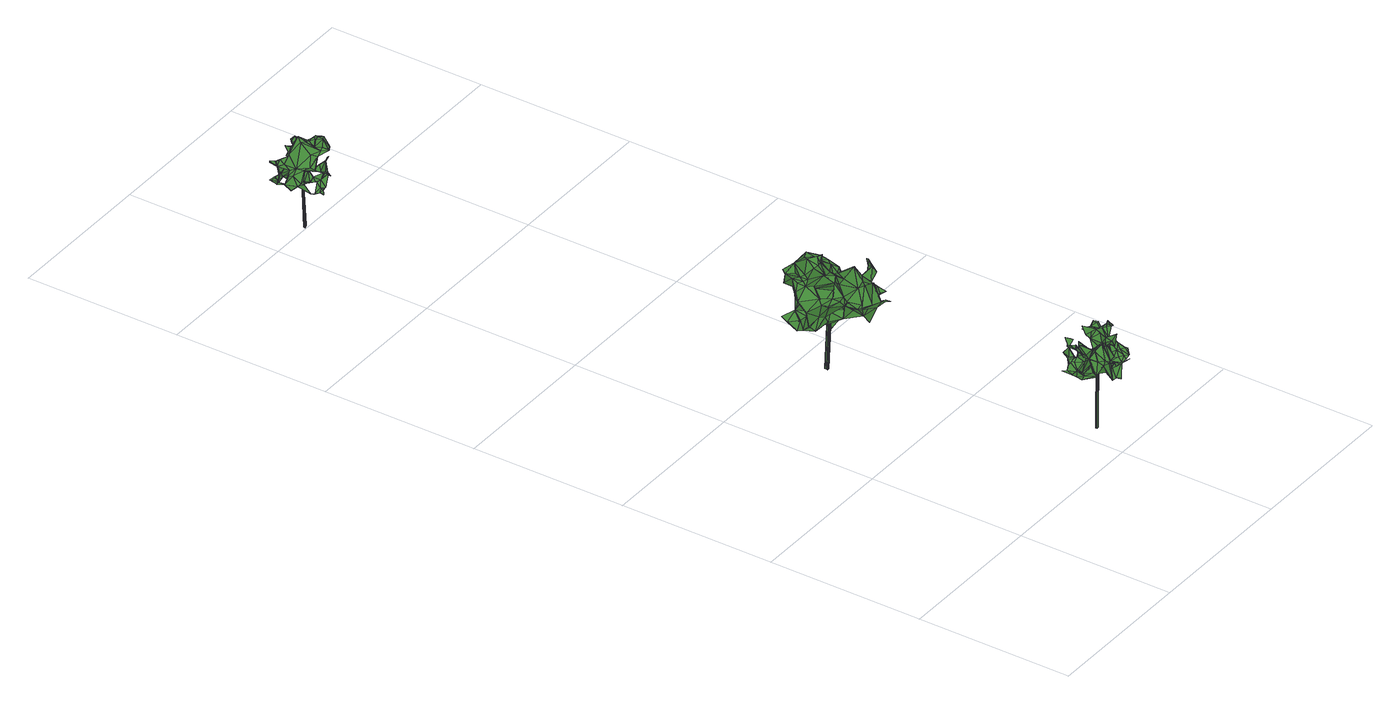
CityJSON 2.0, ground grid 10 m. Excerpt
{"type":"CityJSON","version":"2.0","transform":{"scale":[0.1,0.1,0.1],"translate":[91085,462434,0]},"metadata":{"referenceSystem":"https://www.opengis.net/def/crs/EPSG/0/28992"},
"CityObjects":{
"tree1":{"type":"SolitaryVegetationObject","attributes":{"gtid":276,"crown_width_m":3.68,"crown_median_z":5.19,"trunk_H_m":4.95,"trunk_DBH_m":0.129,"trunk_radius_m":0.0643,"trunk_base_height_m":0.24,"original_gtid":"281"},"geometry":[{"type":"MultiSurface","lod":"3","boundaries":[[[0,1,2]],[[3,4,5]],[[6,7,8]],[[5,4,9]],[[10,11,12]],[[13,14,15]],[[3,16,4]],[[17,18,19]],[[20,21,22]],[[23,15,24]],[[25,26,27]],[[26,28,27]],[[19,29,18]],[[30,31,32]],[[19,33,29]],[[34,35,36]],[[37,36,35]],[[38,39,40]],[[41,42,43]],[[44,38,40]],[[45,46,47]],[[39,48,38]],[[49,43,50]],[[49,50,51]],[[20,52,53]],[[54,55,56]],[[57,58,59]],[[60,61,62]],[[20,63,64]],[[7,65,8]],[[66,67,68]],[[69,60,70]],[[71,70,60]],[[72,28,26]],[[25,72,26]],[[73,30,74]],[[75,76,77]],[[78,39,38]],[[53,63,20]],[[79,75,80]],[[51,14,81]],[[23,82,83]],[[46,84,47]],[[67,85,86]],[[87,88,89]],[[90,91,35]],[[92,93,94]],[[43,95,41]],[[57,96,97]],[[91,90,98]],[[10,12,42]],[[99,100,101]],[[102,86,103]],[[75,79,104]],[[75,104,76]],[[92,95,43]],[[105,92,43]],[[15,106,24]],[[107,44,40]],[[108,71,8]],[[1,109,13]],[[1,13,14]],[[3,5,93]],[[92,105,93]],[[54,32,55]],[[24,110,111]],[[59,96,57]],[[22,21,112]],[[113,114,115]],[[116,117,118]],[[119,120,121]],[[96,122,123]],[[124,58,125]],[[126,127,128]],[[110,71,8]],[[24,111,113]],[[114,129,130]],[[34,91,7]],[[116,131,90]],[[76,132,98]],[[133,120,134]],[[96,123,117]],[[34,7,131]],[[135,136,65]],[[137,114,130]],[[82,23,24]],[[55,32,31]],[[31,56,55]],[[134,120,119]],[[134,119,29]],[[65,138,135]],[[9,16,139]],[[98,9,139]],[[25,27,28]],[[126,71,108]],[[126,74,127]],[[88,40,89]],[[64,63,140]],[[119,121,97]],[[89,113,115]],[[141,91,34]],[[142,37,143]],[[36,37,142]],[[144,37,145]],[[143,37,144]],[[61,60,69]],[[20,64,21]],[[146,122,147]],[[24,148,110]],[[149,66,68]],[[149,68,98]],[[123,19,118]],[[100,150,101]],[[135,148,8]],[[114,148,135]],[[147,59,146]],[[45,84,46]],[[123,118,117]],[[58,122,59]],[[74,30,151]],[[30,32,151]],[[74,151,127]],[[98,7,6]],[[128,71,126]],[[108,71,128]],[[2,1,11]],[[152,141,153]],[[133,121,154]],[[12,1,0]],[[101,155,156]],[[97,33,58]],[[138,157,129]],[[89,72,28]],[[121,134,119]],[[158,92,159]],[[123,58,33]],[[63,44,107]],[[59,122,146]],[[103,152,153]],[[123,122,58]],[[58,57,97]],[[150,100,99]],[[11,69,2]],[[2,69,0]],[[11,61,69]],[[45,47,84]],[[60,159,136]],[[60,136,71]],[[65,49,129]],[[85,141,34]],[[42,12,14]],[[158,60,62]],[[85,153,141]],[[51,148,24]],[[24,130,51]],[[106,15,14]],[[148,51,71]],[[12,71,51]],[[98,90,7]],[[83,14,13]],[[97,125,33]],[[105,43,49]],[[9,94,160]],[[9,160,5]],[[129,114,138]],[[112,22,153]],[[140,22,112]],[[140,112,21]],[[64,140,21]],[[111,110,8]],[[144,145,18]],[[8,161,108]],[[134,121,133]],[[155,162,84]],[[71,110,148]],[[89,40,137]],[[145,37,35]],[[75,76,80]],[[160,94,93]],[[78,93,105]],[[24,113,130]],[[22,52,20]],[[102,103,153]],[[54,31,32]],[[163,136,71]],[[151,32,31]],[[86,85,141]],[[91,141,85]],[[10,42,41]],[[82,81,83]],[[12,11,1]],[[163,71,12]],[[86,138,68]],[[159,60,158]],[[124,29,33]],[[114,135,138]],[[132,76,104]],[[108,118,19]],[[8,65,136]],[[105,49,65]],[[8,131,161]],[[87,28,27]],[[151,31,73]],[[84,99,155]],[[98,132,94]],[[98,94,9]],[[78,105,39]],[[111,8,148]],[[73,74,151]],[[15,83,13]],[[35,91,36]],[[90,35,116]],[[38,63,107]],[[132,159,94]],[[63,3,78]],[[38,63,78]],[[63,38,44]],[[119,134,125]],[[97,119,125]],[[34,36,85]],[[36,91,85]],[[35,131,19]],[[138,141,115]],[[138,115,114]],[[111,148,113]],[[163,12,164]],[[111,113,165]],[[111,165,110]],[[163,164,136]],[[136,164,70]],[[159,132,6]],[[6,132,98]],[[65,7,91]],[[86,88,103]],[[98,68,91]],[[71,136,70]],[[72,89,137]],[[25,28,72]],[[9,4,16]],[[113,148,114]],[[18,29,144]],[[28,89,87]],[[96,117,97]],[[38,48,63]],[[155,99,156]],[[3,93,78]],[[132,80,76]],[[7,90,131]],[[17,124,166]],[[42,14,50]],[[80,104,79]],[[132,104,80]],[[139,66,149]],[[139,149,98]],[[15,23,83]],[[12,14,1]],[[139,16,3]],[[88,137,40]],[[88,114,137]],[[5,160,93]],[[51,24,106]],[[103,88,87]],[[86,141,138]],[[92,158,95]],[[63,139,3]],[[24,81,82]],[[51,81,24]],[[51,106,14]],[[51,14,12]],[[99,101,150]],[[116,161,131]],[[101,162,155]],[[89,137,113]],[[8,136,135]],[[101,99,162]],[[67,86,68]],[[88,86,138]],[[99,84,162]],[[95,158,41]],[[114,88,138]],[[67,112,85]],[[67,22,112]],[[141,152,103]],[[112,153,152]],[[89,115,87]],[[87,115,103]],[[141,103,115]],[[97,117,116]],[[127,74,128]],[[36,29,35]],[[128,126,108]],[[74,126,128]],[[159,6,136]],[[71,136,8]],[[8,136,6]],[[65,68,138]],[[33,125,58]],[[91,68,65]],[[131,161,19]],[[19,161,108]],[[121,120,154]],[[154,120,133]],[[65,129,157]],[[35,34,131]],[[36,144,29]],[[116,118,161]],[[108,161,118]],[[40,38,107]],[[29,124,125]],[[29,125,134]],[[130,49,51]],[[129,49,130]],[[105,65,157]],[[69,164,0]],[[112,153,85]],[[70,164,69]],[[12,0,164]],[[50,14,51]],[[92,94,159]],[[54,56,31]],[[145,35,18]],[[53,139,63]],[[19,18,35]],[[102,48,86]],[[59,147,122]],[[59,122,96]],[[102,63,48]],[[8,71,161]],[[71,108,161]],[[123,33,19]],[[124,33,58]],[[105,157,39]],[[48,39,157]],[[48,157,86]],[[86,157,138]],[[62,69,158]],[[61,69,62]],[[29,119,125]],[[10,69,11]],[[158,69,10]],[[41,158,10]],[[130,113,137]],[[97,33,119]],[[116,33,97]],[[124,166,29]],[[125,119,33]],[[35,33,116]],[[125,33,29]],[[73,31,30]],[[29,33,35]],[[42,50,43]],[[153,22,102]],[[63,102,22]],[[140,63,22]],[[53,52,139]],[[139,52,66]],[[67,66,52]],[[67,52,22]],[[83,81,14]],[[101,156,99]],[[143,144,142]],[[36,142,144]],[[167,168,169]],[[167,169,170]],[[169,168,171]],[[169,171,170]],[[170,171,172]],[[171,168,172]],[[172,168,173]],[[172,173,170]],[[168,167,173]],[[173,167,174]],[[173,174,170]],[[174,167,170]]]}]},
"tree2":{"type":"SolitaryVegetationObject","attributes":{"gtid":279,"crown_width_m":5.16,"crown_median_z":5.54,"trunk_H_m":5.03,"trunk_DBH_m":0.188,"trunk_radius_m":0.0942,"trunk_base_height_m":0.51,"original_gtid":"284"},"geometry":[{"type":"MultiSurface","lod":"3","boundaries":[[[175,176,177]],[[178,179,180]],[[181,182,179]],[[183,184,185]],[[186,179,178]],[[180,179,186]],[[187,188,189]],[[186,190,180]],[[191,192,193]],[[194,185,184]],[[195,196,197]],[[198,199,200]],[[201,202,203]],[[204,205,180]],[[206,207,208]],[[209,210,211]],[[212,213,214]],[[215,190,186]],[[216,217,218]],[[211,210,219]],[[205,220,221]],[[187,189,210]],[[195,222,223]],[[224,225,223]],[[226,194,183]],[[227,228,229]],[[227,230,228]],[[231,178,232]],[[233,232,178]],[[234,235,236]],[[204,237,238]],[[239,184,208]],[[194,184,239]],[[240,241,176]],[[238,242,204]],[[208,243,244]],[[208,244,245]],[[214,244,246]],[[219,210,189]],[[247,248,249]],[[250,251,252]],[[253,254,255]],[[221,256,233]],[[221,233,205]],[[180,205,233]],[[257,240,258]],[[259,260,261]],[[262,215,254]],[[204,242,205]],[[191,263,264]],[[265,266,267]],[[268,269,246]],[[270,255,271]],[[259,263,260]],[[263,221,260]],[[207,272,243]],[[262,273,201]],[[249,260,247]],[[261,260,249]],[[274,187,209]],[[248,275,276]],[[183,185,194]],[[186,178,231]],[[215,262,201]],[[215,201,190]],[[268,277,269]],[[278,279,280]],[[271,280,213]],[[281,271,213]],[[271,281,270]],[[282,283,213]],[[224,227,229]],[[212,214,246]],[[212,281,213]],[[198,284,251]],[[285,283,286]],[[281,287,213]],[[209,187,210]],[[207,243,208]],[[226,264,288]],[[253,255,289]],[[278,256,290]],[[226,291,292]],[[208,184,206]],[[226,286,236]],[[270,289,255]],[[250,198,251]],[[190,201,203]],[[293,294,217]],[[182,202,200]],[[259,261,295]],[[181,190,203]],[[209,277,268]],[[296,255,254]],[[209,268,274]],[[256,297,191]],[[237,182,298]],[[236,286,299]],[[279,236,299]],[[262,300,301]],[[254,300,262]],[[216,237,217]],[[302,218,227]],[[231,303,304]],[[193,235,234]],[[305,235,193]],[[305,291,226]],[[306,217,294]],[[307,182,200]],[[305,292,291]],[[271,308,309]],[[194,286,226]],[[310,311,183]],[[191,264,192]],[[312,256,278]],[[312,278,280]],[[228,313,229]],[[250,252,289]],[[276,175,314]],[[267,275,248]],[[267,248,265]],[[212,246,269]],[[249,314,261]],[[231,315,186]],[[255,315,231]],[[248,314,249]],[[276,314,248]],[[225,316,223]],[[195,223,316]],[[263,191,297]],[[237,216,238]],[[221,297,256]],[[197,222,195]],[[200,199,307]],[[232,303,231]],[[277,209,317]],[[218,230,227]],[[318,222,319]],[[245,214,213]],[[196,258,197]],[[240,197,258]],[[277,212,269]],[[313,320,225]],[[224,321,227]],[[226,192,264]],[[180,237,204]],[[322,244,323]],[[245,244,214]],[[265,216,218]],[[186,315,215]],[[298,182,228]],[[324,257,258]],[[325,284,326]],[[325,326,202]],[[263,297,221]],[[271,255,327]],[[231,327,255]],[[231,271,327]],[[240,328,329]],[[329,328,267]],[[290,234,236]],[[232,233,309]],[[278,236,279]],[[290,236,278]],[[271,304,308]],[[266,330,329]],[[265,217,216]],[[260,221,220]],[[312,309,256]],[[280,309,312]],[[271,309,280]],[[193,290,191]],[[234,290,193]],[[202,331,325]],[[332,331,202]],[[318,333,321]],[[227,321,333]],[[198,277,317]],[[199,198,317]],[[334,217,265]],[[276,275,175]],[[238,220,242]],[[247,220,238]],[[238,335,247]],[[208,245,239]],[[258,272,206]],[[196,272,258]],[[316,225,322]],[[244,243,323]],[[261,311,295]],[[261,314,311]],[[196,195,272]],[[225,320,246]],[[270,281,212]],[[313,307,320]],[[228,307,313]],[[336,200,326]],[[189,187,219]],[[274,219,187]],[[200,202,326]],[[258,337,324]],[[233,256,309]],[[197,240,338]],[[247,334,248]],[[265,248,334]],[[260,220,247]],[[310,194,226]],[[226,235,305]],[[272,195,316]],[[302,333,339]],[[223,222,224]],[[218,302,265]],[[335,238,178]],[[330,339,319]],[[266,339,330]],[[303,308,304]],[[181,202,182]],[[316,322,272]],[[299,286,282]],[[282,279,299]],[[183,311,177]],[[300,340,301]],[[244,225,246]],[[181,203,202]],[[176,324,240]],[[328,240,324]],[[328,324,176]],[[240,330,338]],[[233,178,180]],[[236,192,226]],[[235,226,192]],[[235,192,236]],[[284,252,251]],[[284,325,252]],[[247,341,293]],[[277,342,212]],[[277,289,342]],[[245,213,283]],[[307,228,182]],[[262,301,340]],[[242,220,205]],[[310,295,311]],[[310,226,295]],[[179,182,237]],[[241,343,176]],[[193,292,305]],[[258,206,184]],[[336,198,200]],[[343,241,257]],[[240,257,241]],[[322,225,244]],[[266,329,267]],[[246,320,268]],[[342,270,212]],[[268,320,199]],[[320,307,199]],[[274,268,199]],[[274,199,219]],[[177,311,175]],[[314,175,311]],[[245,283,285]],[[230,218,228]],[[298,228,218]],[[267,328,275]],[[293,217,334]],[[279,213,280]],[[213,279,282]],[[275,328,175]],[[273,332,202]],[[263,344,264]],[[273,202,201]],[[272,207,206]],[[262,332,273]],[[340,300,325]],[[340,325,262]],[[231,304,271]],[[263,259,344]],[[310,345,285]],[[194,310,285]],[[285,345,239]],[[194,239,345]],[[229,313,224]],[[342,289,270]],[[313,225,224]],[[290,256,191]],[[325,331,262]],[[332,262,331]],[[232,308,303]],[[309,308,232]],[[226,292,192]],[[257,324,183]],[[179,190,181]],[[293,334,247]],[[190,179,180]],[[237,180,179]],[[178,238,217]],[[296,181,255]],[[198,326,284]],[[336,326,198]],[[289,198,250]],[[183,345,310]],[[194,345,183]],[[277,198,289]],[[245,285,239]],[[255,181,315]],[[215,315,181]],[[237,298,217]],[[346,294,293]],[[306,294,346]],[[302,339,266]],[[216,217,238]],[[199,317,219]],[[211,219,317]],[[211,317,209]],[[272,322,323]],[[319,338,330]],[[302,227,333]],[[222,197,338]],[[257,176,343]],[[318,321,222]],[[224,222,321]],[[319,333,318]],[[339,333,319]],[[341,247,335]],[[302,266,265]],[[177,176,183]],[[183,176,257]],[[194,285,286]],[[344,288,264]],[[295,288,344]],[[295,344,259]],[[330,240,329]],[[226,288,295]],[[289,325,253]],[[252,325,289]],[[218,217,298]],[[341,335,306]],[[335,178,306]],[[178,217,306]],[[222,338,319]],[[346,341,306]],[[346,293,341]],[[176,175,328]],[[253,325,254]],[[286,283,282]],[[296,254,215]],[[296,215,181]],[[254,325,300]],[[258,184,337]],[[324,337,183]],[[184,183,337]],[[272,323,243]],[[193,192,292]],[[347,348,349]],[[347,349,350]],[[350,349,351]],[[350,351,352]],[[351,349,353]],[[351,353,352]],[[349,348,354]],[[349,354,353]],[[353,354,355]],[[353,355,352]],[[354,348,355]],[[355,348,356]],[[355,356,352]],[[348,357,356]],[[356,357,358]],[[356,358,352]],[[357,348,359]],[[357,359,358]],[[358,359,360]],[[358,360,352]],[[359,348,347]],[[359,347,360]],[[360,347,350]],[[360,350,352]]]}]},
"tree3":{"type":"SolitaryVegetationObject","attributes":{"gtid":301,"crown_width_m":3.57,"crown_median_z":4.32,"trunk_H_m":3.97,"trunk_DBH_m":0.106,"trunk_radius_m":0.0532,"trunk_base_height_m":0.35,"original_gtid":"306"},"geometry":[{"type":"MultiSurface","lod":"3","boundaries":[[[361,362,363]],[[364,365,366]],[[367,368,369]],[[367,362,370]],[[371,372,373]],[[374,375,376]],[[377,378,379]],[[380,381,370]],[[370,362,380]],[[373,382,383]],[[384,385,386]],[[387,386,385]],[[388,389,390]],[[391,392,393]],[[394,368,362]],[[395,396,397]],[[398,399,400]],[[401,402,403]],[[362,404,380]],[[405,380,404]],[[406,407,408]],[[409,410,411]],[[380,412,381]],[[413,414,415]],[[410,409,416]],[[417,418,419]],[[381,420,421]],[[422,423,424]],[[425,426,427]],[[383,428,408]],[[384,383,408]],[[429,430,431]],[[432,433,418]],[[381,421,370]],[[385,430,434]],[[367,370,421]],[[381,412,435]],[[424,436,398]],[[437,438,439]],[[440,441,442]],[[443,444,445]],[[430,385,384]],[[446,378,377]],[[443,447,392]],[[448,420,435]],[[435,420,381]],[[449,404,374]],[[450,451,427]],[[364,366,452]],[[416,453,454]],[[455,414,456]],[[455,456,457]],[[373,458,371]],[[442,459,440]],[[460,461,457]],[[397,462,463]],[[464,397,463]],[[410,465,466]],[[455,457,389]],[[382,373,467]],[[382,467,468]],[[382,467,445]],[[411,409,469]],[[453,470,454]],[[466,454,470]],[[466,470,453]],[[388,471,403]],[[461,472,457]],[[362,367,394]],[[432,473,474]],[[432,474,450]],[[475,476,477]],[[374,404,468]],[[478,424,400]],[[388,479,389]],[[480,411,469]],[[480,409,411]],[[481,472,389]],[[460,389,472]],[[482,458,373]],[[483,411,466]],[[376,449,374]],[[484,396,431]],[[384,408,407]],[[485,423,430]],[[486,487,488]],[[486,488,440]],[[489,459,442]],[[481,390,472]],[[485,487,490]],[[389,479,455]],[[467,376,447]],[[441,402,491]],[[483,409,411]],[[442,491,492]],[[396,485,493]],[[472,389,457]],[[440,494,441]],[[495,441,494]],[[398,400,496]],[[497,483,498]],[[441,491,442]],[[383,363,428]],[[483,470,409]],[[453,470,483]],[[446,377,499]],[[444,467,373]],[[388,481,389]],[[392,444,443]],[[485,436,423]],[[468,375,374]],[[382,376,467]],[[361,404,362]],[[365,500,501]],[[502,488,494]],[[437,503,438]],[[413,415,504]],[[396,436,485]],[[465,410,454]],[[393,447,444]],[[490,493,485]],[[450,417,432]],[[403,471,401]],[[405,449,376]],[[505,475,452]],[[440,492,491]],[[371,506,476]],[[404,361,468]],[[429,486,488]],[[507,402,508]],[[395,397,464]],[[509,510,503]],[[420,436,421]],[[502,440,488]],[[497,483,453]],[[453,483,466]],[[367,421,368]],[[476,506,450]],[[408,428,368]],[[393,444,391]],[[406,511,499]],[[508,499,511]],[[375,447,376]],[[462,490,463]],[[429,463,490]],[[363,382,361]],[[468,361,382]],[[490,487,429]],[[496,400,399]],[[478,400,398]],[[501,452,365]],[[437,439,477]],[[429,487,486]],[[460,472,461]],[[488,487,485]],[[372,444,373]],[[402,401,507]],[[378,395,464]],[[432,512,473]],[[513,379,514]],[[448,418,387]],[[362,428,363]],[[432,418,512]],[[478,398,436]],[[404,449,405]],[[441,403,402]],[[450,372,371]],[[450,371,476]],[[390,389,472]],[[459,489,492]],[[440,459,492]],[[438,503,510]],[[494,488,486]],[[458,495,384]],[[495,482,384]],[[403,498,388]],[[497,388,498]],[[488,485,430]],[[454,410,416]],[[494,515,402]],[[419,418,433]],[[373,383,482]],[[372,474,516]],[[372,450,474]],[[444,372,516]],[[477,503,437]],[[444,392,372]],[[383,382,363]],[[466,465,454]],[[517,504,369]],[[501,500,451]],[[420,448,422]],[[393,468,447]],[[441,495,403]],[[514,517,421]],[[384,417,458]],[[503,477,476]],[[384,386,417]],[[386,384,383]],[[402,495,502]],[[417,386,418]],[[513,514,421]],[[436,398,513]],[[436,513,421]],[[392,447,393]],[[518,465,466]],[[500,427,451]],[[430,423,434]],[[451,506,501]],[[410,466,411]],[[446,413,378]],[[445,467,443]],[[451,519,506]],[[504,520,369]],[[504,415,520]],[[371,458,506]],[[506,458,450]],[[505,476,475]],[[498,521,497]],[[468,393,375]],[[451,426,500]],[[506,426,451]],[[417,450,458]],[[444,447,467]],[[471,388,479]],[[368,394,522]],[[369,394,367]],[[522,394,369]],[[520,522,369]],[[463,429,397]],[[365,452,366]],[[457,389,460]],[[387,385,422]],[[396,398,436]],[[391,444,392]],[[507,511,520]],[[504,517,413]],[[462,397,490]],[[496,399,398]],[[384,407,406]],[[519,476,506]],[[369,368,421]],[[406,499,377]],[[514,379,378]],[[379,378,395]],[[382,405,376]],[[382,380,405]],[[382,412,380]],[[516,523,444]],[[435,523,516]],[[504,508,520]],[[508,504,413]],[[513,398,484]],[[488,502,430]],[[475,438,510]],[[406,430,384]],[[450,427,426]],[[482,495,458]],[[445,523,435]],[[398,396,484]],[[429,431,396]],[[397,429,396]],[[490,396,493]],[[397,396,490]],[[393,447,375]],[[501,506,505]],[[476,505,506]],[[416,470,453]],[[409,470,416]],[[424,398,400]],[[513,377,379]],[[517,369,421]],[[488,430,429]],[[406,377,513]],[[378,413,517]],[[378,517,514]],[[484,430,513]],[[431,430,484]],[[406,513,430]],[[520,524,504]],[[415,524,520]],[[387,418,386]],[[440,491,494]],[[502,494,402]],[[492,489,442]],[[469,409,480]],[[433,474,512]],[[512,474,473]],[[468,467,447]],[[516,474,433]],[[435,516,433]],[[467,447,443]],[[522,406,408]],[[522,408,368]],[[435,418,448]],[[368,428,362]],[[383,384,482]],[[433,418,435]],[[512,418,433]],[[452,475,519]],[[451,452,519]],[[439,475,477]],[[438,475,439]],[[520,511,522]],[[508,511,507]],[[406,522,511]],[[451,500,452]],[[435,412,445]],[[424,423,436]],[[397,395,463]],[[382,445,412]],[[388,390,497]],[[481,497,390]],[[388,497,481]],[[450,506,451]],[[500,426,427]],[[520,508,507]],[[445,444,523]],[[508,413,446]],[[446,499,508]],[[440,494,486]],[[494,491,515]],[[452,365,364]],[[500,365,452]],[[402,515,491]],[[426,506,450]],[[502,495,494]],[[502,494,440]],[[414,524,415]],[[401,471,507]],[[463,395,464]],[[414,413,524]],[[504,524,413]],[[387,422,448]],[[385,423,422]],[[385,434,423]],[[503,476,510]],[[475,510,476]],[[475,476,519]],[[521,498,388]],[[386,383,385]],[[383,384,385]],[[505,452,501]],[[417,433,432]],[[419,433,417]],[[436,420,422]],[[436,422,478]],[[478,422,424]],[[497,521,388]],[[403,495,401]],[[495,402,401]],[[525,526,527]],[[527,526,528]],[[526,525,529]],[[526,529,528]],[[529,525,530]],[[529,530,528]],[[530,525,531]],[[530,531,528]],[[528,531,532]],[[528,532,527]],[[531,525,533]],[[531,533,532]],[[532,533,527]],[[533,525,527]]]}]}
},
"vertices":[
[100,30,46],[99,33,42],[99,30,46],[115,14,41],[114,10,40],[114,12,40],[110,18,51],[115,24,57],[110,25,55],[112,12,41],[103,27,43],[98,29,43],[103,29,43],[100,37,43],[106,34,40],[105,39,46],[114,10,41],[105,28,68],[112,29,66],[108,27,64],[126,13,48],[128,17,50],[126,19,50],[108,38,45],[110,37,47],[128,38,47],[128,38,48],[127,33,47],[124,34,47],[113,26,68],[98,30,64],[95,31,65],[94,27,64],[112,23,67],[118,28,56],[115,28,62],[121,28,63],[116,32,65],[122,21,40],[120,22,41],[122,26,40],[105,26,40],[106,26,40],[110,24,41],[124,20,40],[103,37,63],[101,39,64],[103,35,63],[120,20,48],[111,26,45],[108,26,42],[110,32,45],[124,15,48],[123,13,47],[93,32,65],[91,28,68],[93,32,66],[114,13,69],[109,17,68],[108,12,68],[101,18,46],[96,24,44],[102,19,44],[124,17,44],[129,16,50],[115,23,47],[121,17,48],[124,20,50],[120,19,48],[98,24,45],[104,22,45],[104,25,53],[123,35,47],[97,30,64],[98,25,60],[103,6,56],[109,8,54],[112,3,57],[116,18,43],[101,8,55],[106,9,56],[108,37,45],[113,40,43],[106,39,42],[100,36,59],[123,25,55],[122,22,49],[125,32,48],[121,30,47],[121,31,47],[116,24,58],[118,24,57],[112,19,42],[113,16,41],[110,13,40],[109,24,41],[112,13,62],[113,18,65],[113,17,50],[100,32,54],[94,32,53],[96,34,55],[124,20,49],[125,24,51],[106,9,55],[112,20,42],[107,37,45],[124,21,40],[105,23,60],[98,39,43],[110,36,55],[112,34,54],[128,22,52],[115,33,51],[116,28,48],[120,30,47],[111,22,62],[111,19,64],[108,22,61],[117,22,69],[121,24,69],[120,21,68],[106,15,67],[108,19,64],[108,23,72],[114,23,69],[100,24,58],[97,25,60],[99,25,57],[115,26,47],[114,30,47],[113,25,58],[108,14,52],[121,24,70],[117,22,71],[114,26,47],[108,22,50],[118,33,47],[117,25,47],[120,14,46],[129,18,50],[123,26,53],[122,31,66],[120,33,67],[116,32,66],[112,35,65],[102,13,67],[103,13,67],[111,31,51],[117,20,46],[94,31,53],[95,27,63],[130,26,52],[128,24,51],[122,21,67],[99,39,55],[98,34,55],[117,21,46],[104,22,44],[107,17,50],[112,13,40],[108,23,60],[97,34,55],[111,27,46],[103,28,43],[113,38,55],[106,31,72],[113,25,2],[112,25,2],[113,26,2],[112,25,52],[112,26,2],[111,25,52],[111,24,52],[112,24,52],
[59,194,68],[65,203,64],[61,201,61],[71,168,58],[69,164,58],[64,162,59],[76,159,54],[80,164,61],[66,197,60],[76,199,53],[71,201,50],[70,160,54],[103,173,60],[106,176,62],[106,175,62],[71,158,54],[55,184,39],[61,190,40],[55,188,37],[70,197,50],[88,195,67],[83,198,66],[80,199,72],[95,161,55],[94,171,59],[86,165,62],[78,153,55],[82,161,63],[74,157,53],[61,163,63],[57,168,59],[86,197,53],[88,194,53],[83,192,52],[101,172,58],[105,172,60],[104,168,57],[88,175,43],[78,182,39],[86,179,50],[73,157,53],[67,171,69],[68,171,69],[71,173,71],[101,169,62],[57,173,59],[59,176,49],[83,192,68],[87,189,67],[85,186,66],[89,183,63],[62,194,45],[76,180,68],[82,175,62],[80,181,64],[74,179,67],[74,169,51],[71,175,54],[62,174,48],[58,189,36],[59,193,37],[64,189,37],[67,165,62],[61,168,63],[78,191,54],[71,201,69],[67,206,65],[57,168,60],[86,192,52],[84,186,54],[77,183,48],[89,178,52],[59,176,61],[59,185,66],[50,184,61],[94,158,52],[96,156,53],[93,158,52],[81,157,40],[81,152,52],[81,161,43],[57,177,40],[70,204,64],[79,198,61],[58,180,53],[52,180,54],[53,187,59],[81,149,57],[56,181,42],[63,187,43],[65,177,73],[70,187,71],[64,187,67],[95,173,55],[96,174,45],[83,172,42],[77,172,39],[82,194,64],[81,155,67],[99,171,59],[61,188,67],[58,190,67],[97,170,47],[63,183,39],[68,185,37],[70,178,37],[84,178,34],[76,190,37],[72,185,43],[93,158,53],[70,184,48],[69,189,41],[79,181,28],[65,188,45],[90,163,49],[58,187,37],[56,199,42],[57,196,39],[64,182,63],[75,174,62],[61,188,55],[81,156,53],[56,180,42],[76,174,62],[73,195,37],[84,148,56],[83,144,58],[67,177,72],[76,179,50],[80,173,43],[58,196,39],[72,173,57],[88,172,68],[72,181,45],[65,174,43],[62,188,55],[61,195,61],[61,178,42],[85,181,62],[55,189,63],[74,162,53],[87,189,66],[97,167,54],[77,186,77],[75,188,76],[85,178,60],[76,186,73],[82,190,64],[84,192,52],[69,199,64],[83,156,53],[85,159,53],[81,164,49],[64,192,67],[67,191,67],[71,192,75],[81,156,54],[82,155,67],[75,186,73],[63,182,65],[60,171,59],[87,163,52],[76,194,61],[75,197,72],[73,186,72],[84,148,57],[64,177,54],[87,170,50],[68,206,64],[61,179,51],[72,188,57],[74,177,58],[73,180,5],[72,180,5],[73,181,5],[75,179,55],[75,180,55],[74,179,55],[74,180,55],[72,181,5],[73,179,55],[73,178,55],[72,179,5],[74,178,55],[73,179,5],[75,178,55],
[29,491,56],[26,491,55],[27,494,54],[42,518,42],[38,521,44],[43,518,42],[20,492,50],[21,494,50],[19,495,48],[25,495,55],[35,503,49],[36,505,54],[33,501,52],[38,491,55],[38,495,60],[36,494,60],[13,498,41],[8,501,42],[9,501,42],[29,491,57],[27,503,59],[30,496,57],[29,499,53],[27,502,50],[22,504,53],[26,506,54],[24,508,54],[26,489,40],[23,487,37],[25,485,37],[41,499,57],[39,501,58],[39,497,59],[22,490,48],[8,505,42],[13,508,43],[10,507,41],[11,508,50],[11,513,51],[14,511,51],[23,494,38],[23,498,37],[26,494,40],[33,488,56],[31,491,58],[18,499,45],[21,499,52],[23,498,52],[40,495,42],[38,498,40],[40,495,43],[29,501,59],[11,494,42],[15,488,37],[13,491,43],[39,493,36],[32,504,50],[28,508,55],[30,507,54],[20,506,54],[15,498,50],[20,506,53],[17,503,49],[16,510,50],[30,512,44],[31,512,44],[29,514,45],[25,495,53],[17,508,40],[19,503,45],[15,508,43],[30,511,54],[31,508,55],[17,501,50],[29,506,61],[15,506,50],[43,505,37],[43,509,36],[43,509,37],[26,506,39],[26,502,37],[28,505,37],[34,499,60],[36,501,58],[31,500,59],[9,497,39],[36,497,60],[24,508,55],[34,489,56],[35,508,50],[36,514,44],[42,517,42],[36,489,37],[37,494,36],[18,487,36],[17,487,36],[20,485,36],[32,503,47],[28,507,37],[22,484,34],[22,484,35],[11,513,39],[10,507,39],[6,505,42],[34,499,38],[35,495,38],[34,498,59],[35,493,55],[42,495,44],[36,494,38],[24,491,39],[23,485,36],[32,513,55],[34,512,56],[42,511,41],[41,509,44],[40,507,39],[15,509,52],[24,490,39],[43,495,44],[25,486,37],[30,501,50],[34,491,40],[15,505,49],[16,508,43],[20,508,37],[17,508,41],[21,505,41],[33,509,37],[12,510,42],[26,502,36],[27,507,37],[14,508,43],[24,503,39],[27,498,43],[11,513,52],[32,488,41],[30,490,42],[15,498,40],[35,517,43],[39,513,44],[23,503,40],[38,507,38],[13,493,43],[41,513,43],[38,510,46],[21,495,38],[16,496,39],[35,508,37],[38,508,38],[16,496,42],[30,511,55],[13,501,49],[9,499,48],[23,501,32],[33,506,55],[12,498,47],[33,499,38],[39,513,43],[16,494,43],[30,489,42],[19,495,47],[29,502,59],[13,491,42],[28,500,4],[28,501,4],[26,501,43],[26,502,43],[28,501,3],[27,501,3],[27,500,3],[25,501,43],[27,500,4]
]}
